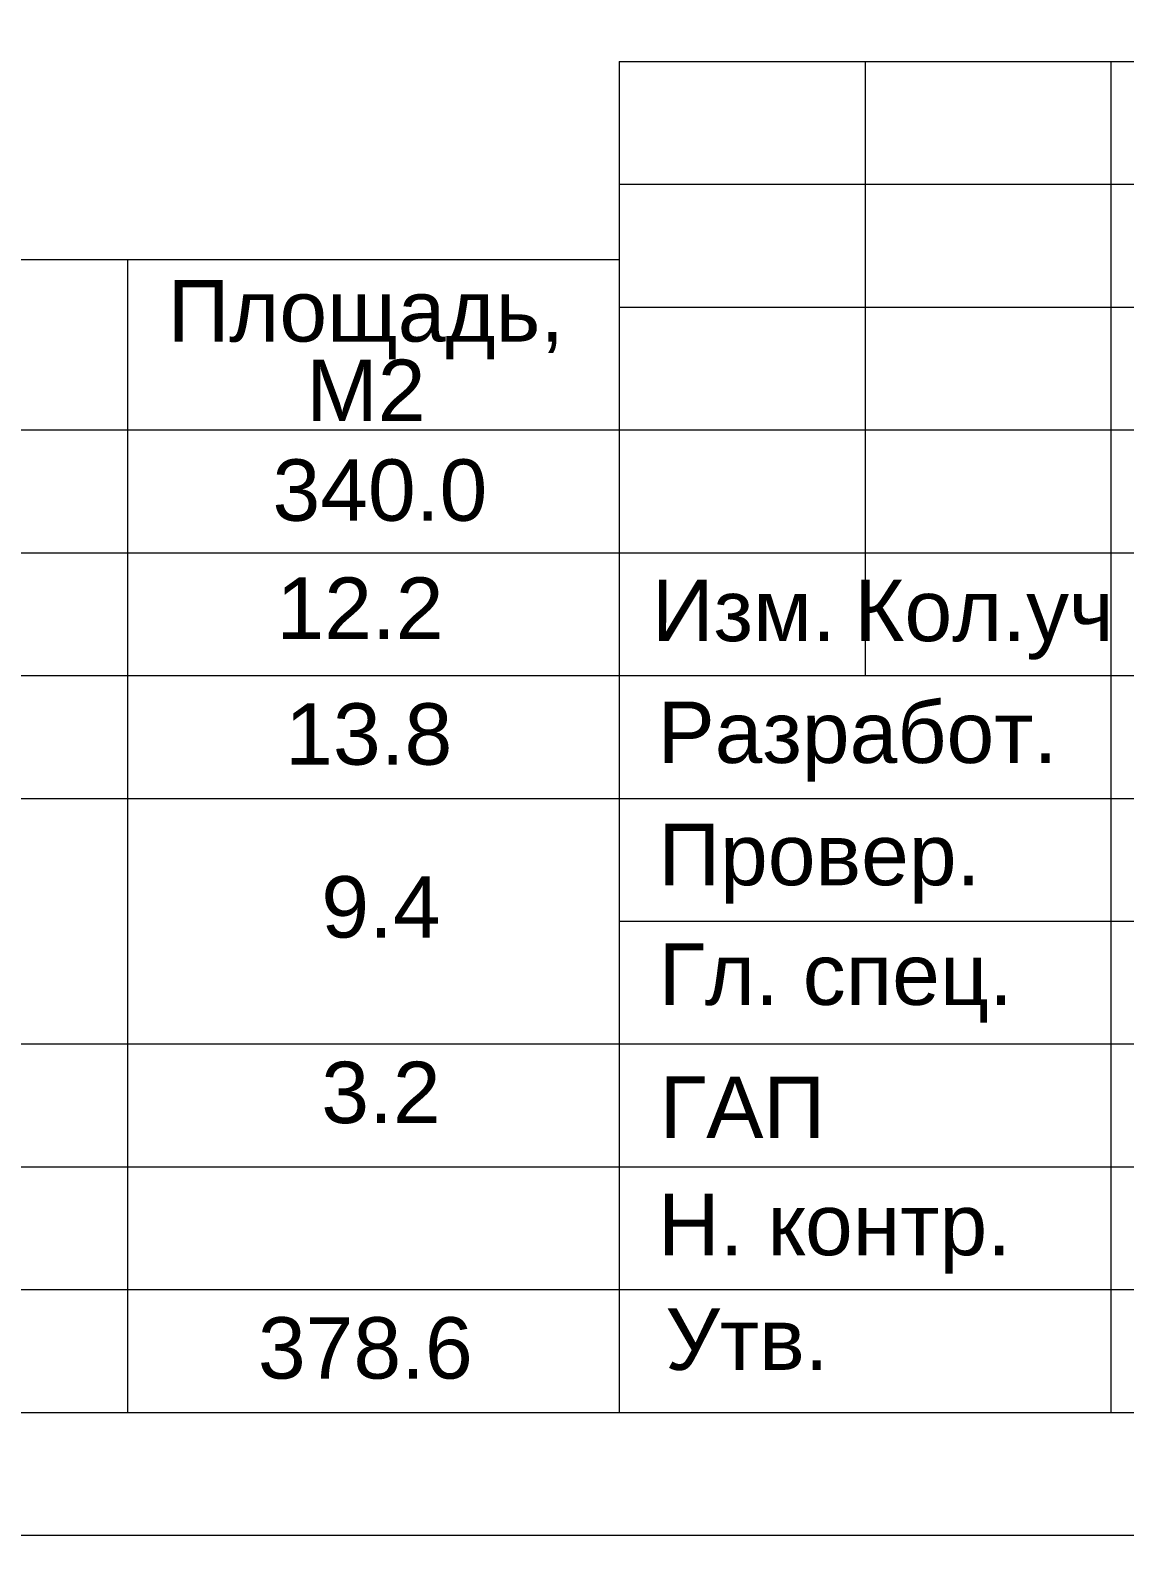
# Model space of a CAD drawing. Header units: metres. Extents: x 34 to 166, y -166 to -111.
# Drawn here: x 142.56 to 147.01, y -161.11 to -154.87 of the extents above; entities that cross this region are included whole.
import ezdxf
from ezdxf.enums import TextEntityAlignment as Align

# ---------------------------------------------------------------- set-up
doc = ezdxf.new("R2010")
doc.units = ezdxf.units.M
doc.header["$MEASUREMENT"] = 0
doc.styles.add('Style-Arial', font='arial.ttf')

# ---------------------------------------------------------------- blocks, each defined once
blk = doc.blocks.new('*U216')
at = {"color": 7, "linetype": 'Continuous', "lineweight": 13}
for p, q in [((-4.4872, -14.498), (14.0128, -14.498)), ((-4.4872, -14.498), (-4.4872, -19.998)), ((-3.4872, -14.498), (-3.4872, -16.998)), ((-2.4872, -14.498), (-2.4872, -19.998)), ((-4.4872, -16.498), (2.0128, -16.498)), ((-4.4872, -16.998), (2.0128, -16.998)), ((-12.9261, -19.998), (14.0128, -19.998))]:
    blk.add_line(p, q, dxfattribs=at)
at = {"color": 7, "linetype": 'Continuous', "lineweight": 0}
for p, q in [((-4.4872, -14.998), (2.0128, -14.998)), ((-4.4872, -15.498), (2.0128, -15.498)), ((-4.4872, -15.998), (2.0128, -15.998)), ((-4.4872, -17.498), (2.0128, -17.498)), ((-4.4872, -17.998), (2.0128, -17.998)), ((-4.4872, -18.498), (2.0128, -18.498)), ((-4.4872, -18.998), (2.0128, -18.998)), ((-4.4872, -19.498), (2.0128, -19.498))]:
    blk.add_line(p, q, dxfattribs=at)
at = {"color": 7, "linetype": 'Continuous', "lineweight": 0, "flags": 128}
blk.add_lwpolyline([(14.5128, 20.502), (-14.4872, 20.502), (-14.4872, -20.498), (14.5128, -20.498), (14.5128, 20.502)], close=True, dxfattribs=at)
at = {"color": 7, "linetype": 'Continuous', "lineweight": 0, "style": 'Style-Arial'}
for s, p in [('Изм.', (-3.9801, -16.733)), ('Кол.уч', (-3.0028, -16.733)), ('Разработ.', (-3.5182, -17.229)), ('Провер.', (-3.6729, -17.7267)), ('Гл. спец.', (-3.6066, -18.2139)), ('ГАП', (-3.986, -18.7554)), ('Н. контр.', (-3.6117, -19.233)), ('Утв.', (-3.9676, -19.6998))]:
    blk.add_text(s, height=0.25, dxfattribs=at).set_placement(p, align=Align.MIDDLE_CENTER)

msp = doc.modelspace()

# ---------------------------------------------------------------- linework, layer by layer
at = {"color": 7, "linetype": 'Continuous', "lineweight": 13}
for p, q in [((136.95664554, -155.80026197), (144.95664554, -155.80026197)), ((142.95664554, -155.80026197), (142.95664554, -160.49390948)), ((144.95664554, -155.80026197), (144.95664554, -160.49390948)), ((136.95664554, -156.49390948), (144.95664554, -156.49390948)), ((136.95664554, -159.99390948), (144.95664554, -159.99390948)), ((136.95664554, -160.49390948), (144.95664554, -160.49390948))]:
    msp.add_line(p, q, dxfattribs=at)
at = {"color": 7, "linetype": 'Continuous', "lineweight": 0}
for p, q in [((136.95664554, -156.99390948), (144.95664554, -156.99390948)), ((136.95664554, -157.49390948), (144.95664554, -157.49390948)), ((136.95664554, -157.99390948), (144.95664554, -157.99390948)), ((136.95664554, -158.99390948), (144.95664554, -158.99390948)), ((136.95664554, -159.49390948), (144.95664554, -159.49390948))]:
    msp.add_line(p, q, dxfattribs=at)
at = {"color": 1, "linetype": 'Continuous', "lineweight": 30}
msp.add_3dface([(133.55688673, -115.73901304), (166.25112102, -115.73901304), (166.25112102, -166.31528992), (133.55688673, -166.31528992)], dxfattribs=at)

# ---------------------------------------------------------------- block references
at = {"color": 7, "linetype": 'Continuous', "lineweight": 13}
msp.add_blockref('*U216', (149.4438122, -140.49590205), dxfattribs=at)

# ---------------------------------------------------------------- texts
at = {"color": 7, "linetype": 'Continuous', "lineweight": 30, "style": 'Style-Arial'}
for s, p in [('13.8', (143.59766465, -157.60691899)), ('9.4', (143.74447513, -158.31073237)), ('3.2', (143.74447513, -159.06612595)), ('378.6', (143.48669369, -160.10629531))]:
    msp.add_text(s, height=0.25, dxfattribs=at).set_placement(p, align=Align.TOP_LEFT)
at = {"color": 7, "linetype": 'Continuous', "lineweight": 0, "insert": (143.92585666, -155.88419487), "char_height": 0.25, "attachment_point": 2, "line_spacing_factor": 0.776524, "style": 'Style-Arial'}
msp.add_mtext('Площадь,\\PМ2', dxfattribs=at)
at = {"color": 7, "linetype": 'Continuous', "lineweight": 13, "char_height": 0.25, "attachment_point": 1, "line_spacing_factor": 0.6, "style": 'Style-Arial'}
for s, insert in [('340.0', (143.54588488, -156.61376928)), ('12.2', (143.56217644, -157.09452917))]:
    msp.add_mtext(s, dxfattribs=dict(at, insert=insert))

doc.saveas('drawing.dxf')
